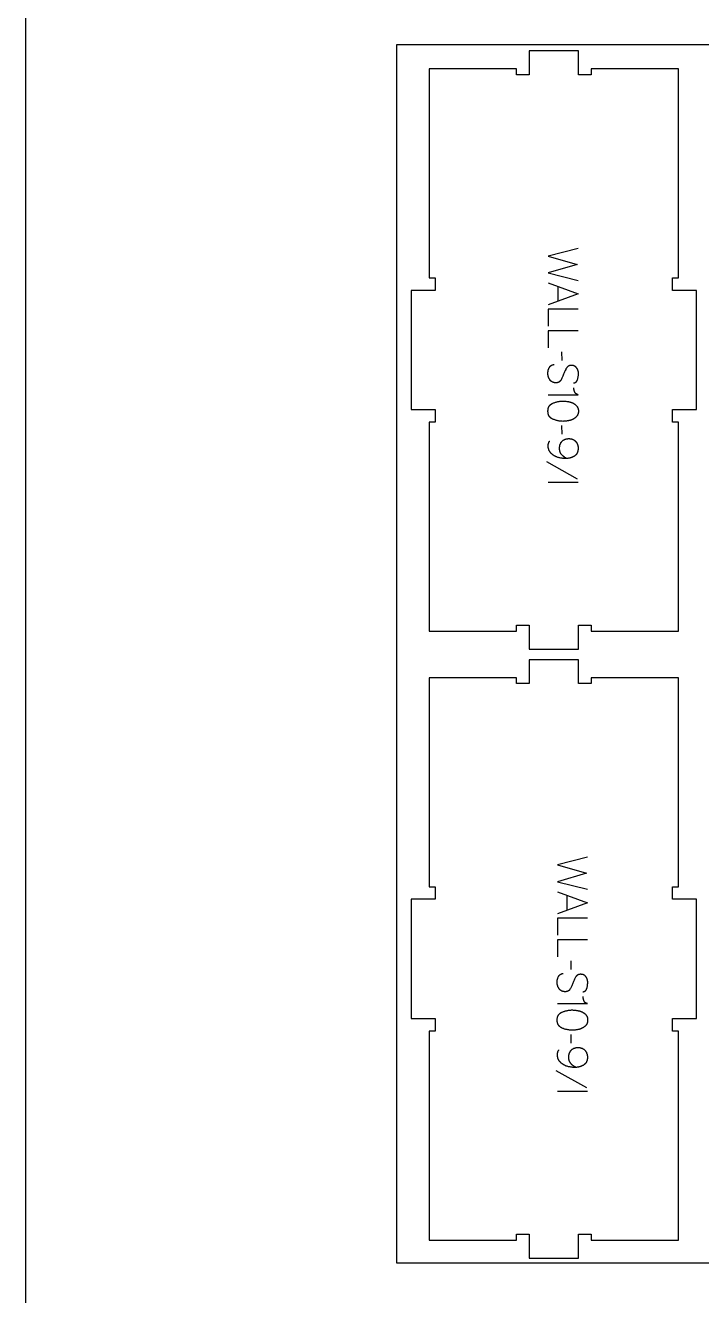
# Model space of a CAD drawing. Extents: x 5216 to 8399, y -10461 to -4867.
# Drawn here: x 5216 to 5893, y -6824 to -5552 of the extents above; entities that cross this region are included whole.
import ezdxf

# ---------------------------------------------------------------- set-up
doc = ezdxf.new("R2010")
doc.units = 0
for name, color, linetype in [('0_SHEET_SPRUCEPLY_2440X122', 1, 'CONTINUOUS'), ('1_ANYTOOL_1MMDEEP_LABELS_S', 2, 'CONTINUOUS'), ('4_ANYTOOL_CUTTHROUGH_OUTSI', 5, 'CONTINUOUS'), ('DONOTCUT', 18, 'CONTINUOUS')]:
    doc.layers.add(name, color=color, linetype=linetype)

msp = doc.modelspace()

# ---------------------------------------------------------------- linework, layer by layer
at = {"layer": '0_SHEET_SPRUCEPLY_2440X122'}
msp.add_lwpolyline([(5587.3, -5571.2), (5587.3, -6791.2), (8027.3, -6791.2), (8027.3, -5571.2)], close=True, dxfattribs=at)
at = {"layer": '1_ANYTOOL_1MMDEEP_LABELS_S'}
for points in [[(5769.2, -5775), (5739.2, -5782.7), (5768.3, -5791.1), (5739.2, -5799.6), (5769.2, -5807.1)], [(5739.2, -5809.7), (5769.2, -5820.6), (5739.2, -5831.6)], [(5748.7, -5813.2), (5748.7, -5828.1)], [(5769.2, -5835.9), (5739.2, -5835.9), (5739.2, -5853)], [(5769.2, -5857.7), (5739.2, -5857.7), (5739.2, -5874.8)], [(5753.1, -5887.5), (5753, -5878.7)], [(5764.6, -5909.7), (5764.8, -5909.7), (5764.9, -5909.7), (5765, -5909.7), (5765.1, -5909.7), (5765.1, -5909.7), (5765.2, -5909.7), (5765.3, -5909.7), (5765.4, -5909.7), (5765.5, -5909.6), (5765.6, -5909.6), (5765.7, -5909.6), (5765.7, -5909.6), (5765.8, -5909.6), (5765.9, -5909.5), (5766, -5909.5), (5766.1, -5909.5), (5766.1, -5909.5), (5766.2, -5909.4), (5766.3, -5909.4), (5766.4, -5909.4), (5766.4, -5909.3), (5766.5, -5909.3), (5766.6, -5909.3), (5766.7, -5909.2), (5766.7, -5909.2), (5766.8, -5909.1), (5766.9, -5909.1), (5766.9, -5909), (5767, -5909), (5767.1, -5909), (5767.1, -5908.9), (5767.2, -5908.9), (5767.2, -5908.8), (5767.3, -5908.7), (5767.4, -5908.7), (5767.4, -5908.6), (5767.5, -5908.6), (5767.5, -5908.5), (5767.6, -5908.4), (5767.6, -5908.4), (5767.7, -5908.3), (5767.7, -5908.2), (5767.8, -5908.2), (5767.8, -5908.1), (5767.9, -5908), (5767.9, -5908), (5768, -5907.9), (5768, -5907.8), (5768.1, -5907.7), (5768.1, -5907.6), (5768.2, -5907.6), (5768.2, -5907.4), (5768.3, -5907.2), (5768.4, -5907), (5768.5, -5906.8), (5768.5, -5906.6), (5768.6, -5906.4), (5768.8, -5905.6), (5769, -5904.8), (5769.2, -5904), (5769.3, -5903.3), (5769.3, -5902.9), (5769.4, -5902.5), (5769.4, -5902.1), (5769.5, -5901.8), (5769.5, -5901.4), (5769.5, -5901.1), (5769.5, -5900.7), (5769.5, -5900.3), (5769.5, -5900.1), (5769.5, -5899.9), (5769.5, -5899.8), (5769.5, -5899.6), (5769.5, -5899.4), (5769.5, -5899.2), (5769.4, -5899), (5769.4, -5898.8), (5769.4, -5898.6), (5769.3, -5898.4), (5769.3, -5898.3), (5769.3, -5898.1), (5769.2, -5897.9), (5769.2, -5897.7), (5769.1, -5897.5), (5769.1, -5897.4), (5769, -5897.2), (5769, -5897), (5768.9, -5896.8), (5768.8, -5896.7), (5768.7, -5896.5), (5768.7, -5896.3), (5768.6, -5896.2), (5768.5, -5896), (5768.4, -5895.8), (5768.3, -5895.7), (5768.2, -5895.5), (5768.1, -5895.4), (5768, -5895.2), (5767.9, -5895), (5767.8, -5894.9), (5767.7, -5894.7), (5767.6, -5894.6), (5767.5, -5894.4), (5767.3, -5894.3), (5767.2, -5894.1), (5767.1, -5894), (5767, -5893.9), (5766.8, -5893.8), (5766.7, -5893.6), (5766.6, -5893.5), (5766.4, -5893.4), (5766.3, -5893.3), (5766.1, -5893.2), (5766, -5893.1), (5765.8, -5893), (5765.7, -5892.9), (5765.5, -5892.9), (5765.3, -5892.8), (5765.2, -5892.7), (5765, -5892.6), (5764.8, -5892.6), (5764.6, -5892.5), (5764.5, -5892.5), (5764.3, -5892.4), (5764.1, -5892.4), (5763.9, -5892.4), (5763.7, -5892.3), (5763.5, -5892.3), (5763.3, -5892.3), (5763.1, -5892.3), (5762.9, -5892.2), (5762.7, -5892.2), (5762.5, -5892.2), (5762.3, -5892.2), (5762.1, -5892.2), (5761.9, -5892.3), (5761.7, -5892.3), (5761.5, -5892.3), (5761.3, -5892.3), (5761.1, -5892.4), (5760.9, -5892.4), (5760.7, -5892.5), (5760.5, -5892.5), (5760.3, -5892.6), (5760.2, -5892.6), (5760.1, -5892.7), (5760, -5892.7), (5759.9, -5892.7), (5759.8, -5892.8), (5759.7, -5892.8), (5759.7, -5892.9), (5759.6, -5892.9), (5759.5, -5892.9), (5759.4, -5893), (5759.3, -5893), (5759.3, -5893.1), (5759.2, -5893.1), (5759.1, -5893.2), (5759, -5893.2), (5759, -5893.3), (5758.9, -5893.3), (5758.8, -5893.4), (5758.8, -5893.5), (5758.7, -5893.5), (5758.6, -5893.6), (5758.5, -5893.6), (5758.5, -5893.7), (5758.4, -5893.8), (5758.4, -5893.8), (5758.2, -5894), (5758.1, -5894.1), (5758, -5894.3), (5757.9, -5894.4), (5757.8, -5894.6), (5757.6, -5894.7), (5757.5, -5894.9), (5757.4, -5895.1), (5757, -5895.8), (5756.7, -5896.5), (5756.3, -5897.3), (5755.9, -5898), (5755.6, -5898.8), (5755.3, -5899.6), (5754.9, -5900.4), (5754.6, -5901.2), (5754.3, -5902.1), (5754, -5902.9), (5753.6, -5903.7), (5753.3, -5904.4), (5752.9, -5905.2), (5752.5, -5905.9), (5752.1, -5906.6), (5751.7, -5907.3), (5751.6, -5907.4), (5751.5, -5907.6), (5751.4, -5907.8), (5751.3, -5907.8), (5751.2, -5907.9), (5751.2, -5908), (5751.1, -5908.1), (5751, -5908.1), (5751, -5908.2), (5750.9, -5908.3), (5750.9, -5908.3), (5750.8, -5908.4), (5750.7, -5908.4), (5750.6, -5908.5), (5750.6, -5908.6), (5750.5, -5908.6), (5750.4, -5908.7), (5750.4, -5908.7), (5750.3, -5908.8), (5750.2, -5908.8), (5750.1, -5908.9), (5750.1, -5908.9), (5750, -5909), (5749.9, -5909), (5749.8, -5909.1), (5749.7, -5909.1), (5749.6, -5909.2), (5749.6, -5909.2), (5749.5, -5909.2), (5749.4, -5909.3), (5749.3, -5909.3), (5749.2, -5909.3), (5749.1, -5909.4), (5749, -5909.4), (5749, -5909.4), (5748.9, -5909.5), (5748.8, -5909.5), (5748.6, -5909.5), (5748.4, -5909.6), (5748.2, -5909.6), (5748, -5909.6), (5747.8, -5909.7), (5747.6, -5909.7), (5747.4, -5909.7), (5747.2, -5909.7), (5746.9, -5909.7), (5746.7, -5909.7), (5746.5, -5909.7), (5746.3, -5909.7), (5746, -5909.7), (5745.8, -5909.6), (5745.6, -5909.6), (5745.4, -5909.6), (5745.1, -5909.5), (5744.9, -5909.5), (5744.7, -5909.4), (5744.5, -5909.4), (5744.3, -5909.3), (5744.1, -5909.2), (5743.9, -5909.2), (5743.7, -5909.1), (5743.5, -5909), (5743.4, -5908.9), (5743.2, -5908.8), (5743, -5908.7), (5742.8, -5908.6), (5742.7, -5908.5), (5742.5, -5908.4), (5742.3, -5908.3), (5742.2, -5908.2), (5742, -5908.1), (5741.9, -5907.9), (5741.7, -5907.8), (5741.6, -5907.6), (5741.5, -5907.5), (5741.3, -5907.3), (5741.2, -5907.2), (5741.1, -5907), (5740.9, -5906.9), (5740.8, -5906.7), (5740.7, -5906.5), (5740.5, -5906.1), (5740.3, -5905.8), (5740.1, -5905.4), (5739.9, -5905), (5739.7, -5904.7), (5739.6, -5904.3), (5739.5, -5904.1), (5739.5, -5903.9), (5739.4, -5903.7), (5739.3, -5903.5), (5739.3, -5903.3), (5739.2, -5903.1), (5739.2, -5902.9), (5739.1, -5902.7), (5739.1, -5902.5), (5739, -5902.3), (5739, -5902.1), (5739, -5901.9), (5738.9, -5901.7), (5738.9, -5901.5), (5738.9, -5901.1), (5738.9, -5900.7), (5738.8, -5900.3), (5738.8, -5899.9), (5738.9, -5899.5), (5738.9, -5899.1), (5738.9, -5898.7), (5739, -5898.3), (5739, -5897.9), (5739.1, -5897.5), (5739.2, -5897.1), (5739.3, -5896.8), (5739.4, -5896.4), (5739.6, -5896), (5739.7, -5895.7), (5739.8, -5895.3), (5740, -5894.9), (5740.2, -5894.6), (5740.4, -5894.3), (5740.5, -5894.1), (5740.6, -5893.9), (5740.7, -5893.8), (5740.8, -5893.6), (5740.9, -5893.5), (5741, -5893.3), (5741.1, -5893.2), (5741.3, -5893.1), (5741.4, -5892.9), (5741.5, -5892.8), (5741.7, -5892.7), (5741.8, -5892.6), (5741.9, -5892.5), (5741.9, -5892.5), (5742, -5892.4), (5742.1, -5892.4), (5742.1, -5892.3), (5742.2, -5892.3), (5742.3, -5892.2), (5742.3, -5892.2), (5742.4, -5892.2), (5742.5, -5892.1), (5742.6, -5892.1), (5742.6, -5892), (5742.7, -5892), (5742.8, -5892), (5742.9, -5891.9), (5743, -5891.9), (5743, -5891.9), (5743.1, -5891.8), (5743.2, -5891.8), (5743.3, -5891.8), (5743.4, -5891.7), (5743.6, -5891.7), (5743.8, -5891.6), (5744, -5891.6), (5744.1, -5891.6), (5744.3, -5891.6), (5744.5, -5891.5), (5744.7, -5891.5), (5744.9, -5891.5), (5745.1, -5891.5)], [(5739.2, -5921.6), (5769.2, -5921.6), (5769.1, -5921.6), (5768.9, -5921.5), (5768.8, -5921.5), (5768.6, -5921.5), (5768.5, -5921.5), (5768.4, -5921.4), (5768.2, -5921.4), (5768.1, -5921.3), (5768, -5921.3), (5767.8, -5921.2), (5767.8, -5921.2), (5767.7, -5921.2), (5767.7, -5921.1), (5767.6, -5921.1), (5767.5, -5921.1), (5767.5, -5921), (5767.4, -5921), (5767.4, -5920.9), (5767.3, -5920.9), (5767.3, -5920.9), (5767.2, -5920.8), (5767.2, -5920.8), (5767.1, -5920.7), (5767, -5920.7), (5767, -5920.7), (5766.9, -5920.6), (5766.9, -5920.6), (5766.8, -5920.5), (5766.8, -5920.5), (5766.8, -5920.4), (5766.7, -5920.4), (5766.7, -5920.3), (5766.6, -5920.2), (5766.5, -5920.1), (5766.4, -5920), (5766.3, -5919.9), (5766.2, -5919.8), (5766.2, -5919.7), (5766.1, -5919.5), (5766, -5919.4), (5765.9, -5919.3), (5765.9, -5919.1), (5765.8, -5919), (5765.7, -5918.7), (5765.6, -5918.4), (5765.5, -5918.1), (5765.4, -5917.8), (5765.3, -5917.6), (5765.2, -5917.3), (5765.2, -5917), (5765.1, -5916.7), (5765, -5916.5), (5765, -5916.2), (5764.9, -5915.9), (5764.9, -5915.7), (5764.9, -5915.4), (5764.9, -5915.1), (5764.9, -5914.9), (5764.9, -5914.6)], [(5753.1, -5961.3), (5753, -5952.5)], [(5759.8, -5965.6), (5760.1, -5965.6), (5760.3, -5965.6), (5760.6, -5965.6), (5760.9, -5965.7), (5761.1, -5965.7), (5761.4, -5965.7), (5761.6, -5965.7), (5761.8, -5965.8), (5762.1, -5965.8), (5762.3, -5965.9), (5762.6, -5965.9), (5762.8, -5966), (5763, -5966.1), (5763.2, -5966.1), (5763.5, -5966.2), (5763.7, -5966.3), (5763.9, -5966.4), (5764.1, -5966.5), (5764.3, -5966.6), (5764.5, -5966.7), (5764.7, -5966.8), (5764.9, -5966.9), (5765.1, -5967), (5765.3, -5967.2), (5765.5, -5967.3), (5765.6, -5967.4), (5765.8, -5967.6), (5766, -5967.7), (5766.2, -5967.9), (5766.3, -5968), (5766.5, -5968.2), (5766.7, -5968.4), (5766.8, -5968.5), (5767, -5968.7), (5767.1, -5968.9), (5767.2, -5969.1), (5767.4, -5969.3), (5767.5, -5969.5), (5767.6, -5969.7), (5767.8, -5969.8), (5767.9, -5970), (5768, -5970.2), (5768.1, -5970.4), (5768.2, -5970.7), (5768.3, -5970.9), (5768.4, -5971.1), (5768.5, -5971.3), (5768.6, -5971.5), (5768.6, -5971.7), (5768.7, -5972), (5768.8, -5972.2), (5768.8, -5972.4), (5768.9, -5972.6), (5768.9, -5972.9), (5769, -5973.1), (5769, -5973.4), (5769.1, -5973.6), (5769.1, -5973.8), (5769.1, -5974.1), (5769.1, -5974.3), (5769.2, -5974.6), (5769.2, -5974.9), (5769.2, -5975.1), (5769.2, -5975.4), (5769.2, -5975.7), (5769.2, -5976.1), (5769.1, -5976.4), (5769.1, -5976.7), (5769.1, -5977), (5769, -5977.3), (5769, -5977.6), (5768.9, -5977.9), (5768.9, -5978.2), (5768.8, -5978.5), (5768.7, -5978.8), (5768.6, -5979.1), (5768.6, -5979.3), (5768.4, -5979.6), (5768.3, -5979.8), (5768.2, -5980.1), (5768.2, -5980.2), (5768.1, -5980.3), (5768, -5980.4), (5768, -5980.6), (5767.9, -5980.7), (5767.8, -5980.8), (5767.8, -5980.9), (5767.7, -5981), (5767.6, -5981.1), (5767.5, -5981.2), (5767.5, -5981.3), (5767.4, -5981.4), (5767.3, -5981.5), (5767.2, -5981.6), (5767.1, -5981.7), (5767, -5981.8), (5766.9, -5981.9), (5766.8, -5982), (5766.7, -5982.1), (5766.7, -5982.2), (5766.6, -5982.3), (5766.5, -5982.4), (5766.4, -5982.5), (5766.2, -5982.6), (5766, -5982.7), (5765.8, -5982.9), (5765.6, -5983.1), (5765.3, -5983.2), (5765.1, -5983.3), (5764.9, -5983.5), (5764.6, -5983.6), (5764.4, -5983.7), (5764.1, -5983.9), (5763.9, -5984), (5763.6, -5984.1), (5763.4, -5984.2), (5763.1, -5984.3), (5762.8, -5984.4), (5762.6, -5984.5), (5762.3, -5984.6), (5762.1, -5984.7), (5761.8, -5984.8), (5761.5, -5984.9), (5761.2, -5985), (5760.7, -5985.1), (5760.1, -5985.2), (5759.6, -5985.3), (5759, -5985.4), (5758.4, -5985.5), (5757.8, -5985.5), (5757.2, -5985.5), (5756.6, -5985.5), (5756, -5985.5), (5755.3, -5985.5), (5754.6, -5985.5), (5753.9, -5985.4), (5753.2, -5985.3), (5752.5, -5985.2), (5751.9, -5985.1), (5750.7, -5984.9), (5750.1, -5984.8), (5749.5, -5984.6), (5748.9, -5984.4), (5748.3, -5984.3), (5748.1, -5984.2), (5747.8, -5984), (5747.5, -5983.9), (5747.2, -5983.8), (5746.9, -5983.7), (5746.7, -5983.6), (5746.4, -5983.4), (5746.1, -5983.3), (5745.9, -5983.2), (5745.6, -5983), (5745.4, -5982.9), (5745.1, -5982.7), (5744.9, -5982.6), (5744.6, -5982.4), (5744.4, -5982.2), (5744.1, -5982.1), (5743.9, -5981.9), (5743.7, -5981.7), (5743.4, -5981.5), (5743.2, -5981.3), (5743, -5981.2), (5742.7, -5981), (5742.5, -5980.7), (5742.3, -5980.5), (5742.1, -5980.3), (5741.9, -5980.1), (5741.7, -5979.9), (5741.5, -5979.7), (5741.4, -5979.5), (5741.2, -5979.2), (5741, -5979), (5740.9, -5978.8), (5740.7, -5978.6), (5740.6, -5978.3), (5740.4, -5978.1), (5740.3, -5977.8), (5740.2, -5977.6), (5740.1, -5977.3), (5740, -5977.1), (5739.9, -5976.8), (5739.8, -5976.6), (5739.7, -5976.3), (5739.6, -5976), (5739.5, -5975.8), (5739.5, -5975.5), (5739.4, -5975.2), (5739.4, -5975), (5739.3, -5974.7), (5739.3, -5974.4), (5739.2, -5974.1), (5739.2, -5973.8), (5739.2, -5973.5), (5739.2, -5973.2), (5739.2, -5972.9), (5739.2, -5972.6), (5739.2, -5972.2), (5739.2, -5972.1), (5739.2, -5971.9), (5739.3, -5971.7), (5739.3, -5971.6), (5739.3, -5971.4), (5739.3, -5971.2), (5739.4, -5971.1), (5739.4, -5970.9), (5739.4, -5970.8), (5739.5, -5970.6), (5739.5, -5970.4), (5739.6, -5970.3), (5739.6, -5970.1), (5739.7, -5970), (5739.7, -5969.8), (5739.8, -5969.7), (5739.8, -5969.5), (5739.9, -5969.4), (5740, -5969.2), (5740, -5969.1), (5740.1, -5968.9), (5740.2, -5968.8), (5740.3, -5968.7), (5740.3, -5968.5), (5740.4, -5968.4), (5740.5, -5968.2), (5740.6, -5968.1), (5740.7, -5968)], [(5758, -5985.5), (5757.7, -5985.4), (5757.3, -5985.2), (5757, -5985), (5756.7, -5984.9), (5756.3, -5984.7), (5756, -5984.5), (5755.7, -5984.3), (5755.3, -5984.1), (5755, -5983.8), (5754.7, -5983.6), (5754.4, -5983.3), (5754.1, -5983.1), (5753.8, -5982.8), (5753.5, -5982.5), (5753.2, -5982.2), (5752.9, -5981.9), (5752.7, -5981.7), (5752.6, -5981.6), (5752.5, -5981.4), (5752.3, -5981.2), (5752.2, -5981.1), (5752.1, -5980.9), (5752, -5980.7), (5751.9, -5980.5), (5751.7, -5980.4), (5751.6, -5980.2), (5751.5, -5980), (5751.5, -5979.8), (5751.4, -5979.6), (5751.3, -5979.4), (5751.2, -5979.2), (5751.1, -5979), (5751.1, -5978.8), (5751, -5978.6), (5750.9, -5978.4), (5750.9, -5978.2), (5750.8, -5977.9), (5750.8, -5977.7), (5750.7, -5977.5), (5750.7, -5977.3), (5750.7, -5977.1), (5750.6, -5976.8), (5750.6, -5976.6), (5750.6, -5976.4), (5750.6, -5976.1), (5750.5, -5975.9), (5750.5, -5975.6), (5750.5, -5975.4), (5750.5, -5975.1), (5750.5, -5974.9), (5750.6, -5974.6), (5750.6, -5974.3), (5750.6, -5974.1), (5750.6, -5973.8), (5750.7, -5973.6), (5750.7, -5973.3), (5750.7, -5973.1), (5750.8, -5972.9), (5750.8, -5972.6), (5750.9, -5972.4), (5750.9, -5972.2), (5751, -5971.9), (5751.1, -5971.7), (5751.1, -5971.5), (5751.2, -5971.3), (5751.3, -5971), (5751.4, -5970.8), (5751.5, -5970.6), (5751.6, -5970.4), (5751.7, -5970.2), (5751.8, -5970), (5751.9, -5969.8), (5752, -5969.6), (5752.1, -5969.4), (5752.3, -5969.2), (5752.4, -5969.1), (5752.5, -5968.9), (5752.7, -5968.7), (5752.8, -5968.5), (5753, -5968.4), (5753.1, -5968.2), (5753.3, -5968), (5753.4, -5967.9), (5753.6, -5967.7), (5753.8, -5967.6), (5753.9, -5967.4), (5754.1, -5967.3), (5754.3, -5967.2), (5754.5, -5967), (5754.7, -5966.9), (5754.9, -5966.8), (5755.1, -5966.7), (5755.3, -5966.6), (5755.5, -5966.5), (5755.7, -5966.4), (5755.9, -5966.3), (5756.1, -5966.2), (5756.3, -5966.1), (5756.5, -5966.1), (5756.8, -5966), (5757, -5965.9), (5757.2, -5965.9), (5757.5, -5965.8), (5757.7, -5965.8), (5758, -5965.7), (5758.2, -5965.7), (5758.5, -5965.7), (5758.7, -5965.7), (5759, -5965.6), (5759.3, -5965.6), (5759.5, -5965.6), (5759.8, -5965.6)], [(5768.7, -6006.1), (5737.9, -5988.9)], [(5769.2, -6009.6), (5739.2, -6009.6)], [(5778.5, -6385), (5748.5, -6392.7), (5777.6, -6401.1), (5748.5, -6409.6), (5778.5, -6417.1)], [(5748.5, -6419.7), (5778.5, -6430.6), (5748.5, -6441.6)], [(5758, -6423.2), (5758, -6438.1)], [(5778.5, -6445.9), (5748.5, -6445.9), (5748.5, -6463)], [(5778.5, -6467.7), (5748.5, -6467.7), (5748.5, -6484.8)], [(5762.3, -6497.5), (5762.3, -6488.7)], [(5773.9, -6519.7), (5774.1, -6519.7), (5774.1, -6519.7), (5774.2, -6519.7), (5774.3, -6519.7), (5774.4, -6519.7), (5774.5, -6519.7), (5774.6, -6519.7), (5774.7, -6519.7), (5774.8, -6519.6), (5774.9, -6519.6), (5774.9, -6519.6), (5775, -6519.6), (5775.1, -6519.6), (5775.2, -6519.5), (5775.3, -6519.5), (5775.3, -6519.5), (5775.4, -6519.5), (5775.5, -6519.4), (5775.6, -6519.4), (5775.6, -6519.4), (5775.7, -6519.3), (5775.8, -6519.3), (5775.9, -6519.3), (5775.9, -6519.2), (5776, -6519.2), (5776.1, -6519.1), (5776.1, -6519.1), (5776.2, -6519), (5776.3, -6519), (5776.3, -6519), (5776.4, -6518.9), (5776.4, -6518.9), (5776.5, -6518.8), (5776.6, -6518.7), (5776.6, -6518.7), (5776.7, -6518.6), (5776.7, -6518.6), (5776.8, -6518.5), (5776.9, -6518.4), (5776.9, -6518.4), (5777, -6518.3), (5777, -6518.2), (5777.1, -6518.2), (5777.1, -6518.1), (5777.2, -6518), (5777.2, -6518), (5777.2, -6517.9), (5777.3, -6517.8), (5777.3, -6517.7), (5777.4, -6517.6), (5777.4, -6517.6), (5777.5, -6517.4), (5777.6, -6517.2), (5777.7, -6517), (5777.7, -6516.8), (5777.8, -6516.6), (5777.9, -6516.4), (5778.1, -6515.6), (5778.3, -6514.8), (5778.4, -6514), (5778.6, -6513.3), (5778.6, -6512.9), (5778.7, -6512.5), (5778.7, -6512.1), (5778.7, -6511.8), (5778.8, -6511.4), (5778.8, -6511.1), (5778.8, -6510.7), (5778.8, -6510.3), (5778.8, -6510.1), (5778.8, -6509.9), (5778.8, -6509.8), (5778.8, -6509.6), (5778.8, -6509.4), (5778.7, -6509.2), (5778.7, -6509), (5778.7, -6508.8), (5778.7, -6508.6), (5778.6, -6508.4), (5778.6, -6508.3), (5778.5, -6508.1), (5778.5, -6507.9), (5778.4, -6507.7), (5778.4, -6507.5), (5778.3, -6507.4), (5778.3, -6507.2), (5778.2, -6507), (5778.2, -6506.8), (5778.1, -6506.7), (5778, -6506.5), (5777.9, -6506.3), (5777.9, -6506.2), (5777.8, -6506), (5777.7, -6505.8), (5777.6, -6505.7), (5777.5, -6505.5), (5777.4, -6505.4), (5777.3, -6505.2), (5777.2, -6505), (5777.1, -6504.9), (5777, -6504.7), (5776.9, -6504.6), (5776.7, -6504.4), (5776.6, -6504.3), (5776.5, -6504.1), (5776.4, -6504), (5776.2, -6503.9), (5776.1, -6503.8), (5776, -6503.6), (5775.8, -6503.5), (5775.7, -6503.4), (5775.5, -6503.3), (5775.4, -6503.2), (5775.2, -6503.1), (5775.1, -6503), (5774.9, -6502.9), (5774.8, -6502.9), (5774.6, -6502.8), (5774.4, -6502.7), (5774.3, -6502.6), (5774.1, -6502.6), (5773.9, -6502.5), (5773.7, -6502.5), (5773.5, -6502.4), (5773.4, -6502.4), (5773.2, -6502.4), (5773, -6502.3), (5772.8, -6502.3), (5772.6, -6502.3), (5772.4, -6502.3), (5772.2, -6502.2), (5772, -6502.2), (5771.8, -6502.2), (5771.6, -6502.2), (5771.3, -6502.2), (5771.1, -6502.3), (5770.9, -6502.3), (5770.7, -6502.3), (5770.5, -6502.3), (5770.3, -6502.4), (5770.1, -6502.4), (5770, -6502.5), (5769.8, -6502.5), (5769.6, -6502.6), (5769.4, -6502.6), (5769.3, -6502.7), (5769.3, -6502.7), (5769.2, -6502.7), (5769.1, -6502.8), (5769, -6502.8), (5768.9, -6502.9), (5768.8, -6502.9), (5768.8, -6502.9), (5768.7, -6503), (5768.6, -6503), (5768.5, -6503.1), (5768.5, -6503.1), (5768.4, -6503.2), (5768.3, -6503.2), (5768.2, -6503.3), (5768.2, -6503.3), (5768.1, -6503.4), (5768, -6503.5), (5768, -6503.5), (5767.9, -6503.6), (5767.8, -6503.6), (5767.8, -6503.7), (5767.7, -6503.8), (5767.6, -6503.8), (5767.5, -6504), (5767.4, -6504.1), (5767.3, -6504.3), (5767.1, -6504.4), (5767, -6504.6), (5766.9, -6504.7), (5766.8, -6504.9), (5766.7, -6505.1), (5766.3, -6505.8), (5765.9, -6506.5), (5765.6, -6507.3), (5765.2, -6508), (5764.9, -6508.8), (5764.5, -6509.6), (5764.2, -6510.4), (5763.9, -6511.2), (5763.6, -6512.1), (5763.3, -6512.9), (5762.9, -6513.7), (5762.6, -6514.4), (5762.2, -6515.2), (5761.8, -6515.9), (5761.4, -6516.6), (5761, -6517.3), (5760.9, -6517.4), (5760.7, -6517.6), (5760.6, -6517.8), (5760.6, -6517.8), (5760.5, -6517.9), (5760.4, -6518), (5760.4, -6518.1), (5760.3, -6518.1), (5760.3, -6518.2), (5760.2, -6518.3), (5760.1, -6518.3), (5760.1, -6518.4), (5760, -6518.4), (5759.9, -6518.5), (5759.8, -6518.6), (5759.8, -6518.6), (5759.7, -6518.7), (5759.6, -6518.7), (5759.6, -6518.8), (5759.5, -6518.8), (5759.4, -6518.9), (5759.3, -6518.9), (5759.2, -6519), (5759.2, -6519), (5759.1, -6519.1), (5759, -6519.1), (5758.9, -6519.2), (5758.8, -6519.2), (5758.7, -6519.2), (5758.7, -6519.3), (5758.6, -6519.3), (5758.5, -6519.3), (5758.4, -6519.4), (5758.3, -6519.4), (5758.2, -6519.4), (5758.1, -6519.5), (5758, -6519.5), (5757.8, -6519.5), (5757.7, -6519.6), (5757.5, -6519.6), (5757.3, -6519.6), (5757.1, -6519.7), (5756.9, -6519.7), (5756.6, -6519.7), (5756.4, -6519.7), (5756.2, -6519.7), (5756, -6519.7), (5755.8, -6519.7), (5755.5, -6519.7), (5755.3, -6519.7), (5755.1, -6519.6), (5754.8, -6519.6), (5754.6, -6519.6), (5754.4, -6519.5), (5754.2, -6519.5), (5754, -6519.4), (5753.8, -6519.4), (5753.6, -6519.3), (5753.4, -6519.2), (5753.2, -6519.2), (5753, -6519.1), (5752.8, -6519), (5752.6, -6518.9), (5752.4, -6518.8), (5752.3, -6518.7), (5752.1, -6518.6), (5751.9, -6518.5), (5751.8, -6518.4), (5751.6, -6518.3), (5751.5, -6518.2), (5751.3, -6518.1), (5751.1, -6517.9), (5751, -6517.8), (5750.9, -6517.6), (5750.7, -6517.5), (5750.6, -6517.3), (5750.5, -6517.2), (5750.3, -6517), (5750.2, -6516.9), (5750.1, -6516.7), (5750, -6516.5), (5749.8, -6516.1), (5749.5, -6515.8), (5749.4, -6515.4), (5749.2, -6515), (5749, -6514.7), (5748.9, -6514.3), (5748.8, -6514.1), (5748.7, -6513.9), (5748.7, -6513.7), (5748.6, -6513.5), (5748.5, -6513.3), (5748.5, -6513.1), (5748.4, -6512.9), (5748.4, -6512.7), (5748.3, -6512.5), (5748.3, -6512.3), (5748.3, -6512.1), (5748.2, -6511.9), (5748.2, -6511.7), (5748.2, -6511.5), (5748.1, -6511.1), (5748.1, -6510.7), (5748.1, -6510.3), (5748.1, -6509.9), (5748.1, -6509.5), (5748.2, -6509.1), (5748.2, -6508.7), (5748.2, -6508.3), (5748.3, -6507.9), (5748.4, -6507.5), (5748.5, -6507.1), (5748.6, -6506.8), (5748.7, -6506.4), (5748.8, -6506), (5749, -6505.7), (5749.1, -6505.3), (5749.3, -6504.9), (5749.5, -6504.6), (5749.7, -6504.3), (5749.8, -6504.1), (5749.9, -6503.9), (5750, -6503.8), (5750.1, -6503.6), (5750.2, -6503.5), (5750.3, -6503.3), (5750.4, -6503.2), (5750.5, -6503.1), (5750.7, -6502.9), (5750.8, -6502.8), (5750.9, -6502.7), (5751.1, -6502.6), (5751.1, -6502.5), (5751.2, -6502.5), (5751.3, -6502.4), (5751.3, -6502.4), (5751.4, -6502.3), (5751.5, -6502.3), (5751.5, -6502.2), (5751.6, -6502.2), (5751.7, -6502.2), (5751.8, -6502.1), (5751.8, -6502.1), (5751.9, -6502), (5752, -6502), (5752.1, -6502), (5752.1, -6501.9), (5752.2, -6501.9), (5752.3, -6501.9), (5752.4, -6501.8), (5752.5, -6501.8), (5752.5, -6501.8), (5752.7, -6501.7), (5752.9, -6501.7), (5753, -6501.6), (5753.2, -6501.6), (5753.4, -6501.6), (5753.6, -6501.6), (5753.8, -6501.5), (5753.9, -6501.5), (5754.1, -6501.5), (5754.3, -6501.5)], [(5748.5, -6531.6), (5778.5, -6531.6), (5778.3, -6531.6), (5778.2, -6531.5), (5778.1, -6531.5), (5777.9, -6531.5), (5777.8, -6531.5), (5777.6, -6531.4), (5777.5, -6531.4), (5777.4, -6531.3), (5777.2, -6531.3), (5777.1, -6531.2), (5777.1, -6531.2), (5777, -6531.2), (5776.9, -6531.1), (5776.9, -6531.1), (5776.8, -6531.1), (5776.8, -6531), (5776.7, -6531), (5776.6, -6530.9), (5776.6, -6530.9), (5776.5, -6530.9), (5776.5, -6530.8), (5776.4, -6530.8), (5776.4, -6530.7), (5776.3, -6530.7), (5776.3, -6530.7), (5776.2, -6530.6), (5776.2, -6530.6), (5776.1, -6530.5), (5776.1, -6530.5), (5776, -6530.4), (5776, -6530.4), (5775.9, -6530.3), (5775.8, -6530.2), (5775.7, -6530.1), (5775.7, -6530), (5775.6, -6529.9), (5775.5, -6529.8), (5775.4, -6529.7), (5775.4, -6529.5), (5775.3, -6529.4), (5775.2, -6529.3), (5775.2, -6529.1), (5775.1, -6529), (5775, -6528.7), (5774.9, -6528.4), (5774.8, -6528.1), (5774.7, -6527.8), (5774.6, -6527.6), (5774.5, -6527.3), (5774.4, -6527), (5774.4, -6526.7), (5774.3, -6526.5), (5774.3, -6526.2), (5774.2, -6525.9), (5774.2, -6525.7), (5774.2, -6525.4), (5774.1, -6525.1), (5774.1, -6524.9), (5774.1, -6524.6)], [(5762.3, -6571.3), (5762.3, -6562.5)], [(5769.1, -6575.6), (5769.3, -6575.6), (5769.6, -6575.6), (5769.9, -6575.6), (5770.1, -6575.7), (5770.4, -6575.7), (5770.6, -6575.7), (5770.9, -6575.7), (5771.1, -6575.8), (5771.4, -6575.8), (5771.6, -6575.9), (5771.8, -6575.9), (5772.1, -6576), (5772.3, -6576.1), (5772.5, -6576.1), (5772.7, -6576.2), (5772.9, -6576.3), (5773.2, -6576.4), (5773.4, -6576.5), (5773.6, -6576.6), (5773.8, -6576.7), (5774, -6576.8), (5774.2, -6576.9), (5774.4, -6577), (5774.5, -6577.2), (5774.7, -6577.3), (5774.9, -6577.4), (5775.1, -6577.6), (5775.3, -6577.7), (5775.4, -6577.9), (5775.6, -6578), (5775.8, -6578.2), (5775.9, -6578.4), (5776.1, -6578.5), (5776.2, -6578.7), (5776.4, -6578.9), (5776.5, -6579.1), (5776.7, -6579.3), (5776.8, -6579.5), (5776.9, -6579.7), (5777, -6579.8), (5777.1, -6580), (5777.3, -6580.2), (5777.4, -6580.4), (5777.5, -6580.7), (5777.6, -6580.9), (5777.7, -6581.1), (5777.7, -6581.3), (5777.8, -6581.5), (5777.9, -6581.7), (5778, -6582), (5778, -6582.2), (5778.1, -6582.4), (5778.2, -6582.6), (5778.2, -6582.9), (5778.3, -6583.1), (5778.3, -6583.4), (5778.3, -6583.6), (5778.4, -6583.8), (5778.4, -6584.1), (5778.4, -6584.3), (5778.4, -6584.6), (5778.4, -6584.9), (5778.5, -6585.1), (5778.5, -6585.4), (5778.4, -6585.7), (5778.4, -6586.1), (5778.4, -6586.4), (5778.4, -6586.7), (5778.4, -6587), (5778.3, -6587.3), (5778.3, -6587.6), (5778.2, -6587.9), (5778.1, -6588.2), (5778.1, -6588.5), (5778, -6588.8), (5777.9, -6589.1), (5777.8, -6589.3), (5777.7, -6589.6), (5777.6, -6589.8), (5777.5, -6590.1), (5777.4, -6590.2), (5777.4, -6590.3), (5777.3, -6590.4), (5777.2, -6590.6), (5777.2, -6590.7), (5777.1, -6590.8), (5777, -6590.9), (5777, -6591), (5776.9, -6591.1), (5776.8, -6591.2), (5776.7, -6591.3), (5776.6, -6591.4), (5776.6, -6591.5), (5776.5, -6591.6), (5776.4, -6591.7), (5776.3, -6591.8), (5776.2, -6591.9), (5776.1, -6592), (5776, -6592.1), (5775.9, -6592.2), (5775.8, -6592.3), (5775.7, -6592.4), (5775.6, -6592.5), (5775.5, -6592.6), (5775.3, -6592.7), (5775.1, -6592.9), (5774.9, -6593.1), (5774.6, -6593.2), (5774.4, -6593.3), (5774.1, -6593.5), (5773.9, -6593.6), (5773.6, -6593.7), (5773.4, -6593.9), (5773.1, -6594), (5772.9, -6594.1), (5772.6, -6594.2), (5772.4, -6594.3), (5772.1, -6594.4), (5771.9, -6594.5), (5771.6, -6594.6), (5771.3, -6594.7), (5771.1, -6594.8), (5770.8, -6594.9), (5770.5, -6595), (5770, -6595.1), (5769.4, -6595.2), (5768.8, -6595.3), (5768.3, -6595.4), (5767.7, -6595.5), (5767.1, -6595.5), (5766.5, -6595.5), (5765.9, -6595.5), (5765.3, -6595.5), (5764.6, -6595.5), (5763.9, -6595.5), (5763.2, -6595.4), (5762.5, -6595.3), (5761.8, -6595.2), (5761.2, -6595.1), (5760, -6594.9), (5759.4, -6594.8), (5758.8, -6594.6), (5758.2, -6594.4), (5757.6, -6594.3), (5757.3, -6594.2), (5757, -6594), (5756.8, -6593.9), (5756.5, -6593.8), (5756.2, -6593.7), (5755.9, -6593.6), (5755.7, -6593.4), (5755.4, -6593.3), (5755.1, -6593.2), (5754.9, -6593), (5754.6, -6592.9), (5754.4, -6592.7), (5754.1, -6592.6), (5753.9, -6592.4), (5753.6, -6592.2), (5753.4, -6592.1), (5753.2, -6591.9), (5752.9, -6591.7), (5752.7, -6591.5), (5752.5, -6591.3), (5752.2, -6591.2), (5752, -6591), (5751.8, -6590.7), (5751.6, -6590.5), (5751.4, -6590.3), (5751.2, -6590.1), (5751, -6589.9), (5750.8, -6589.7), (5750.6, -6589.5), (5750.5, -6589.2), (5750.3, -6589), (5750.1, -6588.8), (5750, -6588.6), (5749.8, -6588.3), (5749.7, -6588.1), (5749.6, -6587.8), (5749.5, -6587.6), (5749.3, -6587.3), (5749.2, -6587.1), (5749.1, -6586.8), (5749, -6586.6), (5749, -6586.3), (5748.9, -6586), (5748.8, -6585.8), (5748.7, -6585.5), (5748.7, -6585.2), (5748.6, -6585), (5748.6, -6584.7), (5748.5, -6584.4), (5748.5, -6584.1), (5748.5, -6583.8), (5748.5, -6583.5), (5748.5, -6583.2), (5748.5, -6582.9), (5748.5, -6582.6), (5748.5, -6582.2), (5748.5, -6582.1), (5748.5, -6581.9), (5748.5, -6581.7), (5748.5, -6581.6), (5748.6, -6581.4), (5748.6, -6581.2), (5748.6, -6581.1), (5748.7, -6580.9), (5748.7, -6580.8), (5748.7, -6580.6), (5748.8, -6580.4), (5748.8, -6580.3), (5748.9, -6580.1), (5748.9, -6580), (5749, -6579.8), (5749, -6579.7), (5749.1, -6579.5), (5749.2, -6579.4), (5749.2, -6579.2), (5749.3, -6579.1), (5749.4, -6578.9), (5749.4, -6578.8), (5749.5, -6578.7), (5749.6, -6578.5), (5749.7, -6578.4), (5749.8, -6578.2), (5749.9, -6578.1), (5750, -6578)], [(5767.3, -6595.5), (5767, -6595.4), (5766.6, -6595.2), (5766.3, -6595), (5765.9, -6594.9), (5765.6, -6594.7), (5765.3, -6594.5), (5764.9, -6594.3), (5764.6, -6594.1), (5764.3, -6593.8), (5764, -6593.6), (5763.7, -6593.3), (5763.3, -6593.1), (5763, -6592.8), (5762.7, -6592.5), (5762.4, -6592.2), (5762.1, -6591.9), (5762, -6591.7), (5761.9, -6591.6), (5761.7, -6591.4), (5761.6, -6591.2), (5761.5, -6591.1), (5761.4, -6590.9), (5761.2, -6590.7), (5761.1, -6590.5), (5761, -6590.4), (5760.9, -6590.2), (5760.8, -6590), (5760.7, -6589.8), (5760.6, -6589.6), (5760.5, -6589.4), (5760.5, -6589.2), (5760.4, -6589), (5760.3, -6588.8), (5760.3, -6588.6), (5760.2, -6588.4), (5760.1, -6588.2), (5760.1, -6587.9), (5760, -6587.7), (5760, -6587.5), (5760, -6587.3), (5759.9, -6587.1), (5759.9, -6586.8), (5759.9, -6586.6), (5759.8, -6586.4), (5759.8, -6586.1), (5759.8, -6585.9), (5759.8, -6585.6), (5759.8, -6585.4), (5759.8, -6585.1), (5759.8, -6584.9), (5759.8, -6584.6), (5759.8, -6584.3), (5759.9, -6584.1), (5759.9, -6583.8), (5759.9, -6583.6), (5760, -6583.3), (5760, -6583.1), (5760, -6582.9), (5760.1, -6582.6), (5760.2, -6582.4), (5760.2, -6582.2), (5760.3, -6581.9), (5760.3, -6581.7), (5760.4, -6581.5), (5760.5, -6581.3), (5760.6, -6581), (5760.7, -6580.8), (5760.8, -6580.6), (5760.9, -6580.4), (5761, -6580.2), (5761.1, -6580), (5761.2, -6579.8), (5761.3, -6579.6), (5761.4, -6579.4), (5761.5, -6579.2), (5761.7, -6579.1), (5761.8, -6578.9), (5761.9, -6578.7), (5762.1, -6578.5), (5762.2, -6578.4), (5762.4, -6578.2), (5762.5, -6578), (5762.7, -6577.9), (5762.9, -6577.7), (5763, -6577.6), (5763.2, -6577.4), (5763.4, -6577.3), (5763.6, -6577.2), (5763.8, -6577), (5763.9, -6576.9), (5764.1, -6576.8), (5764.3, -6576.7), (5764.5, -6576.6), (5764.7, -6576.5), (5764.9, -6576.4), (5765.1, -6576.3), (5765.4, -6576.2), (5765.6, -6576.1), (5765.8, -6576.1), (5766, -6576), (5766.3, -6575.9), (5766.5, -6575.9), (5766.7, -6575.8), (5767, -6575.8), (5767.2, -6575.7), (5767.5, -6575.7), (5767.7, -6575.7), (5768, -6575.7), (5768.3, -6575.6), (5768.5, -6575.6), (5768.8, -6575.6), (5769.1, -6575.6)], [(5778, -6616.1), (5747.2, -6598.9)], [(5778.5, -6619.6), (5748.5, -6619.6)]]:
    msp.add_lwpolyline(points, dxfattribs=at)
for points in [[(5769.4, -5938.1), (5769.4, -5938.5), (5769.4, -5938.8), (5769.4, -5939), (5769.4, -5939.2), (5769.4, -5939.4), (5769.3, -5939.5), (5769.3, -5939.7), (5769.3, -5939.9), (5769.3, -5940), (5769.2, -5940.2), (5769.2, -5940.4), (5769.1, -5940.5), (5769.1, -5940.7), (5769.1, -5940.8), (5769, -5941), (5769, -5941.1), (5768.9, -5941.3), (5768.8, -5941.4), (5768.8, -5941.6), (5768.7, -5941.7), (5768.7, -5941.9), (5768.6, -5942), (5768.5, -5942.2), (5768.4, -5942.3), (5768.4, -5942.4), (5768.3, -5942.6), (5768.2, -5942.7), (5768.1, -5942.8), (5768, -5942.9), (5767.9, -5943.1), (5767.7, -5943.3), (5767.5, -5943.5), (5767.3, -5943.8), (5767.1, -5944), (5766.9, -5944.2), (5766.7, -5944.4), (5766.4, -5944.6), (5766.2, -5944.8), (5765.9, -5945), (5765.7, -5945.2), (5765.4, -5945.4), (5765.2, -5945.6), (5764.9, -5945.7), (5764.6, -5945.9), (5764.3, -5946), (5764.1, -5946.2), (5763.8, -5946.3), (5763.5, -5946.5), (5763.2, -5946.6), (5762.9, -5946.7), (5762.6, -5946.8), (5762.3, -5947), (5761.9, -5947.1), (5761.6, -5947.2), (5761.3, -5947.3), (5761, -5947.4), (5760.7, -5947.5), (5760.3, -5947.5), (5760, -5947.6), (5759.7, -5947.7), (5759, -5947.8), (5758.3, -5947.9), (5757.6, -5948), (5757, -5948.1), (5756.3, -5948.1), (5755.7, -5948.2), (5755, -5948.2), (5754.4, -5948.2), (5753.8, -5948.3), (5753.2, -5948.2), (5752.6, -5948.2), (5751.9, -5948.2), (5751.3, -5948.1), (5750.7, -5948), (5750.1, -5948), (5749.5, -5947.8), (5748.9, -5947.7), (5748.2, -5947.6), (5747.6, -5947.4), (5747, -5947.2), (5746.4, -5947.1), (5745.8, -5946.9), (5745.1, -5946.6), (5744.5, -5946.4), (5743.9, -5946.1), (5743.6, -5946), (5743.3, -5945.9), (5743, -5945.7), (5742.9, -5945.6), (5742.7, -5945.5), (5742.6, -5945.5), (5742.5, -5945.4), (5742.3, -5945.3), (5742.2, -5945.2), (5742.1, -5945.1), (5742, -5945), (5741.8, -5944.9), (5741.7, -5944.8), (5741.6, -5944.7), (5741.5, -5944.6), (5741.4, -5944.5), (5741.3, -5944.4), (5741.2, -5944.3), (5741.1, -5944.2), (5741, -5944.1), (5740.9, -5944), (5740.8, -5943.9), (5740.7, -5943.8), (5740.6, -5943.7), (5740.5, -5943.5), (5740.4, -5943.4), (5740.3, -5943.3), (5740.2, -5943.2), (5740.2, -5943.1), (5740.1, -5942.9), (5740, -5942.8), (5739.9, -5942.7), (5739.9, -5942.5), (5739.8, -5942.4), (5739.7, -5942.3), (5739.7, -5942.1), (5739.6, -5942), (5739.6, -5941.9), (5739.5, -5941.7), (5739.5, -5941.6), (5739.4, -5941.4), (5739.4, -5941.3), (5739.3, -5941.1), (5739.3, -5941), (5739.2, -5940.8), (5739.2, -5940.5), (5739.1, -5940.2), (5739, -5939.9), (5739, -5939.5), (5739, -5939.2), (5738.9, -5938.8), (5738.9, -5938.5), (5738.9, -5938.1), (5738.9, -5937.7), (5738.9, -5937.4), (5739, -5937), (5739, -5936.7), (5739, -5936.4), (5739.1, -5936), (5739.2, -5935.7), (5739.2, -5935.5), (5739.2, -5935.4), (5739.3, -5935.2), (5739.3, -5935.1), (5739.4, -5934.9), (5739.4, -5934.8), (5739.5, -5934.6), (5739.5, -5934.5), (5739.6, -5934.4), (5739.6, -5934.2), (5739.7, -5934.1), (5739.8, -5933.9), (5739.8, -5933.8), (5739.9, -5933.7), (5740, -5933.5), (5740, -5933.4), (5740.1, -5933.3), (5740.2, -5933.2), (5740.3, -5933), (5740.3, -5932.9), (5740.4, -5932.8), (5740.5, -5932.7), (5740.6, -5932.6), (5740.7, -5932.5), (5740.8, -5932.3), (5740.9, -5932.2), (5741, -5932.1), (5741.1, -5932), (5741.2, -5931.9), (5741.3, -5931.8), (5741.4, -5931.7), (5741.5, -5931.6), (5741.6, -5931.5), (5741.7, -5931.4), (5741.9, -5931.3), (5742, -5931.2), (5742.1, -5931.1), (5742.2, -5931), (5742.4, -5931), (5742.5, -5930.9), (5742.6, -5930.8), (5742.8, -5930.7), (5742.9, -5930.6), (5743, -5930.5), (5743.3, -5930.4), (5743.6, -5930.3), (5743.9, -5930.1), (5744.6, -5929.9), (5745.2, -5929.6), (5745.8, -5929.4), (5746.4, -5929.2), (5747.1, -5929), (5747.7, -5928.8), (5748.3, -5928.7), (5748.9, -5928.5), (5749.5, -5928.4), (5750.2, -5928.3), (5750.8, -5928.2), (5751.4, -5928.2), (5752, -5928.1), (5752.6, -5928.1), (5753.2, -5928), (5753.8, -5928), (5754.5, -5928), (5755.1, -5928.1), (5755.7, -5928.1), (5756.4, -5928.1), (5757, -5928.2), (5757.7, -5928.3), (5758.3, -5928.4), (5759, -5928.5), (5759.4, -5928.5), (5759.7, -5928.6), (5760, -5928.7), (5760.4, -5928.7), (5760.7, -5928.8), (5761, -5928.9), (5761.3, -5929), (5761.7, -5929.1), (5762, -5929.2), (5762.3, -5929.3), (5762.6, -5929.4), (5762.9, -5929.5), (5763.2, -5929.7), (5763.5, -5929.8), (5763.8, -5929.9), (5764.1, -5930.1), (5764.4, -5930.2), (5764.6, -5930.4), (5764.9, -5930.5), (5765.2, -5930.7), (5765.5, -5930.9), (5765.7, -5931.1), (5766, -5931.2), (5766.2, -5931.4), (5766.4, -5931.6), (5766.7, -5931.8), (5766.9, -5932), (5767.1, -5932.3), (5767.3, -5932.5), (5767.5, -5932.7), (5767.7, -5932.9), (5767.9, -5933.2), (5768, -5933.3), (5768.1, -5933.4), (5768.2, -5933.6), (5768.3, -5933.7), (5768.4, -5933.8), (5768.4, -5934), (5768.5, -5934.1), (5768.6, -5934.2), (5768.7, -5934.4), (5768.7, -5934.5), (5768.8, -5934.6), (5768.8, -5934.8), (5768.9, -5934.9), (5769, -5935.1), (5769, -5935.2), (5769.1, -5935.4), (5769.1, -5935.5), (5769.1, -5935.7), (5769.2, -5935.9), (5769.2, -5936), (5769.3, -5936.2), (5769.3, -5936.3), (5769.3, -5936.5), (5769.3, -5936.7), (5769.4, -5936.8), (5769.4, -5937), (5769.4, -5937.2), (5769.4, -5937.4), (5769.4, -5937.7)], [(5778.7, -6548.1), (5778.7, -6548.5), (5778.7, -6548.8), (5778.7, -6549), (5778.7, -6549.2), (5778.6, -6549.4), (5778.6, -6549.5), (5778.6, -6549.7), (5778.6, -6549.9), (5778.5, -6550), (5778.5, -6550.2), (5778.5, -6550.4), (5778.4, -6550.5), (5778.4, -6550.7), (5778.3, -6550.8), (5778.3, -6551), (5778.2, -6551.1), (5778.2, -6551.3), (5778.1, -6551.4), (5778.1, -6551.6), (5778, -6551.7), (5777.9, -6551.9), (5777.9, -6552), (5777.8, -6552.2), (5777.7, -6552.3), (5777.6, -6552.4), (5777.5, -6552.6), (5777.5, -6552.7), (5777.4, -6552.8), (5777.3, -6552.9), (5777.2, -6553.1), (5777, -6553.3), (5776.8, -6553.5), (5776.6, -6553.8), (5776.4, -6554), (5776.2, -6554.2), (5775.9, -6554.4), (5775.7, -6554.6), (5775.5, -6554.8), (5775.2, -6555), (5775, -6555.2), (5774.7, -6555.4), (5774.4, -6555.6), (5774.2, -6555.7), (5773.9, -6555.9), (5773.6, -6556), (5773.3, -6556.2), (5773, -6556.3), (5772.7, -6556.5), (5772.4, -6556.6), (5772.1, -6556.7), (5771.8, -6556.8), (5771.5, -6557), (5771.2, -6557.1), (5770.9, -6557.2), (5770.6, -6557.3), (5770.3, -6557.4), (5769.9, -6557.5), (5769.6, -6557.5), (5769.3, -6557.6), (5768.9, -6557.7), (5768.3, -6557.8), (5767.6, -6557.9), (5766.9, -6558), (5766.2, -6558.1), (5765.6, -6558.1), (5764.9, -6558.2), (5764.3, -6558.2), (5763.7, -6558.2), (5763.1, -6558.3), (5762.5, -6558.2), (5761.8, -6558.2), (5761.2, -6558.2), (5760.6, -6558.1), (5760, -6558), (5759.4, -6558), (5758.7, -6557.8), (5758.1, -6557.7), (5757.5, -6557.6), (5756.9, -6557.4), (5756.3, -6557.2), (5755.6, -6557.1), (5755, -6556.9), (5754.4, -6556.6), (5753.8, -6556.4), (5753.2, -6556.1), (5752.9, -6556), (5752.6, -6555.9), (5752.3, -6555.7), (5752.1, -6555.6), (5752, -6555.5), (5751.9, -6555.5), (5751.7, -6555.4), (5751.6, -6555.3), (5751.5, -6555.2), (5751.4, -6555.1), (5751.2, -6555), (5751.1, -6554.9), (5751, -6554.8), (5750.9, -6554.7), (5750.8, -6554.6), (5750.7, -6554.5), (5750.5, -6554.4), (5750.4, -6554.3), (5750.3, -6554.2), (5750.2, -6554.1), (5750.1, -6554), (5750, -6553.9), (5749.9, -6553.8), (5749.9, -6553.7), (5749.8, -6553.5), (5749.7, -6553.4), (5749.6, -6553.3), (5749.5, -6553.2), (5749.4, -6553.1), (5749.4, -6552.9), (5749.3, -6552.8), (5749.2, -6552.7), (5749.1, -6552.5), (5749.1, -6552.4), (5749, -6552.3), (5749, -6552.1), (5748.9, -6552), (5748.8, -6551.9), (5748.8, -6551.7), (5748.7, -6551.6), (5748.7, -6551.4), (5748.6, -6551.3), (5748.6, -6551.1), (5748.5, -6551), (5748.5, -6550.8), (5748.4, -6550.5), (5748.4, -6550.2), (5748.3, -6549.9), (5748.3, -6549.5), (5748.2, -6549.2), (5748.2, -6548.8), (5748.2, -6548.5), (5748.2, -6548.1), (5748.2, -6547.7), (5748.2, -6547.4), (5748.2, -6547), (5748.3, -6546.7), (5748.3, -6546.4), (5748.4, -6546), (5748.4, -6545.7), (5748.5, -6545.5), (5748.5, -6545.4), (5748.5, -6545.2), (5748.6, -6545.1), (5748.6, -6544.9), (5748.7, -6544.8), (5748.7, -6544.6), (5748.8, -6544.5), (5748.8, -6544.4), (5748.9, -6544.2), (5749, -6544.1), (5749, -6543.9), (5749.1, -6543.8), (5749.2, -6543.7), (5749.2, -6543.5), (5749.3, -6543.4), (5749.4, -6543.3), (5749.4, -6543.2), (5749.5, -6543), (5749.6, -6542.9), (5749.7, -6542.8), (5749.8, -6542.7), (5749.9, -6542.6), (5750, -6542.5), (5750.1, -6542.3), (5750.2, -6542.2), (5750.3, -6542.1), (5750.4, -6542), (5750.5, -6541.9), (5750.6, -6541.8), (5750.7, -6541.7), (5750.8, -6541.6), (5750.9, -6541.5), (5751, -6541.4), (5751.1, -6541.3), (5751.3, -6541.2), (5751.4, -6541.1), (5751.5, -6541), (5751.6, -6541), (5751.8, -6540.9), (5751.9, -6540.8), (5752, -6540.7), (5752.2, -6540.6), (5752.3, -6540.5), (5752.6, -6540.4), (5752.9, -6540.3), (5753.2, -6540.1), (5753.8, -6539.9), (5754.5, -6539.6), (5755.1, -6539.4), (5755.7, -6539.2), (5756.3, -6539), (5757, -6538.8), (5757.6, -6538.7), (5758.2, -6538.5), (5758.8, -6538.4), (5759.4, -6538.3), (5760, -6538.2), (5760.7, -6538.2), (5761.3, -6538.1), (5761.9, -6538.1), (5762.5, -6538), (5763.1, -6538), (5763.7, -6538), (5764.3, -6538.1), (5765, -6538.1), (5765.6, -6538.1), (5766.3, -6538.2), (5766.9, -6538.3), (5767.6, -6538.4), (5768.3, -6538.5), (5768.6, -6538.5), (5769, -6538.6), (5769.3, -6538.7), (5769.6, -6538.7), (5770, -6538.8), (5770.3, -6538.9), (5770.6, -6539), (5770.9, -6539.1), (5771.2, -6539.2), (5771.6, -6539.3), (5771.9, -6539.4), (5772.2, -6539.5), (5772.5, -6539.7), (5772.8, -6539.8), (5773.1, -6539.9), (5773.4, -6540.1), (5773.6, -6540.2), (5773.9, -6540.4), (5774.2, -6540.5), (5774.5, -6540.7), (5774.7, -6540.9), (5775, -6541.1), (5775.2, -6541.2), (5775.5, -6541.4), (5775.7, -6541.6), (5775.9, -6541.8), (5776.2, -6542), (5776.4, -6542.3), (5776.6, -6542.5), (5776.8, -6542.7), (5777, -6542.9), (5777.2, -6543.2), (5777.3, -6543.3), (5777.4, -6543.4), (5777.5, -6543.6), (5777.5, -6543.7), (5777.6, -6543.8), (5777.7, -6544), (5777.8, -6544.1), (5777.9, -6544.2), (5777.9, -6544.4), (5778, -6544.5), (5778.1, -6544.6), (5778.1, -6544.8), (5778.2, -6544.9), (5778.2, -6545.1), (5778.3, -6545.2), (5778.3, -6545.4), (5778.4, -6545.5), (5778.4, -6545.7), (5778.5, -6545.9), (5778.5, -6546), (5778.5, -6546.2), (5778.6, -6546.3), (5778.6, -6546.5), (5778.6, -6546.7), (5778.6, -6546.8), (5778.7, -6547), (5778.7, -6547.2), (5778.7, -6547.4), (5778.7, -6547.7)]]:
    msp.add_lwpolyline(points, close=True, dxfattribs=at)
at = {"layer": '4_ANYTOOL_CUTTHROUGH_OUTSI', "color": 5}
for points in [[(5620.1, -5949.1), (5620.1, -6158.6), (5707.6, -6158.6), (5707.6, -6152.6), (5720.1, -6152.6), (5720.1, -6176.6), (5769.6, -6176.6), (5769.6, -6152.6), (5782.1, -6152.6), (5782.1, -6158.6), (5869.6, -6158.6), (5869.6, -5949.1), (5863.6, -5949.1), (5863.6, -5936.6), (5887.6, -5936.6), (5887.6, -5817.1), (5863.6, -5817.1), (5863.6, -5804.6), (5869.6, -5804.6), (5869.6, -5595.1), (5782.1, -5595.1), (5782.1, -5601.1), (5769.6, -5601.1), (5769.6, -5577.1), (5720.1, -5577.1), (5720.1, -5601.1), (5707.6, -5601.1), (5707.6, -5595.1), (5620.1, -5595.1), (5620.1, -5804.6), (5626.1, -5804.6), (5626.1, -5817.1), (5602.1, -5817.1), (5602.1, -5936.6), (5626.1, -5936.6), (5626.1, -5949.1)], [(5620.1, -6559.1), (5620.1, -6768.6), (5707.6, -6768.6), (5707.6, -6762.6), (5720.1, -6762.6), (5720.1, -6786.6), (5769.6, -6786.6), (5769.6, -6762.6), (5782.1, -6762.6), (5782.1, -6768.6), (5869.6, -6768.6), (5869.6, -6559.1), (5863.6, -6559.1), (5863.6, -6546.6), (5887.6, -6546.6), (5887.6, -6427.1), (5863.6, -6427.1), (5863.6, -6414.6), (5869.6, -6414.6), (5869.6, -6205.1), (5782.1, -6205.1), (5782.1, -6211.1), (5769.6, -6211.1), (5769.6, -6187.1), (5720.1, -6187.1), (5720.1, -6211.1), (5707.6, -6211.1), (5707.6, -6205.1), (5620.1, -6205.1), (5620.1, -6414.6), (5626.1, -6414.6), (5626.1, -6427.1), (5602.1, -6427.1), (5602.1, -6546.6), (5626.1, -6546.6), (5626.1, -6559.1)]]:
    msp.add_lwpolyline(points, close=True, dxfattribs=at)
at = {"layer": 'DONOTCUT'}
msp.add_lwpolyline([(5215.6, -10460.6), (8399, -10460.6), (8399, -4867.2), (5215.6, -4867.2)], close=True, dxfattribs=at)

doc.saveas('drawing.dxf')
